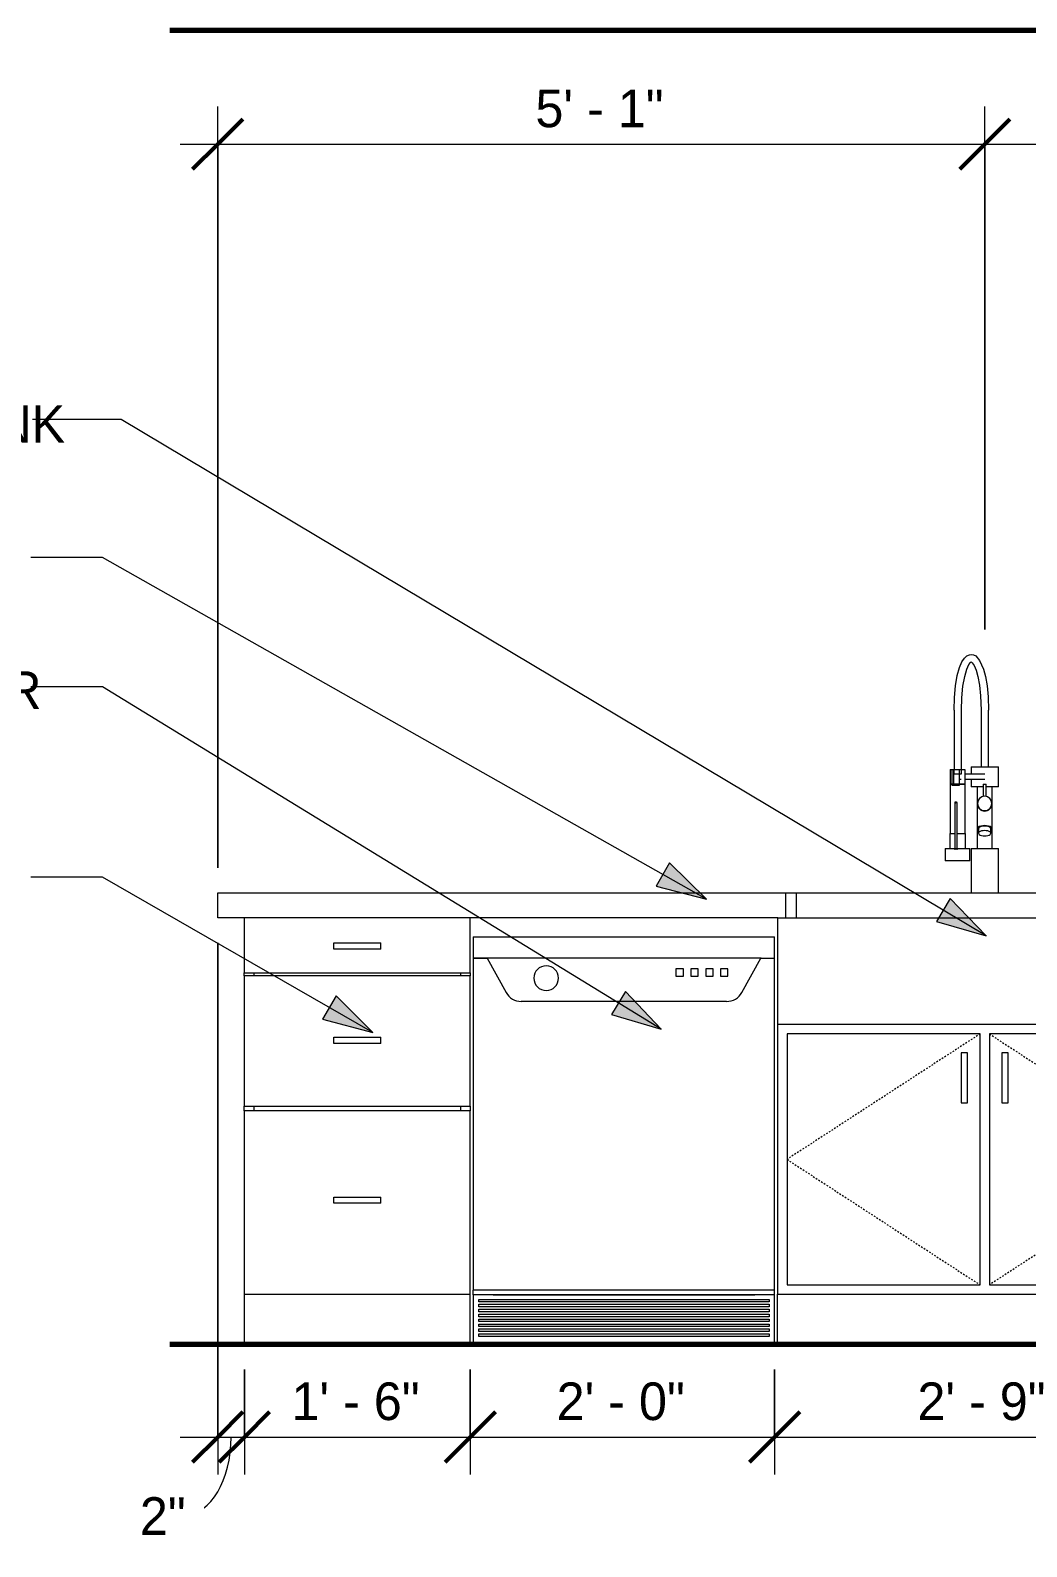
# Model space of a CAD drawing. Header units: inches. Extents: x -3927 to -2736, y 120 to 11438.
# Drawn here: x -3115.1 to -3035.7, y 119.9 to 240.7 of the extents above; entities that cross this region are included whole.
import ezdxf

# ---------------------------------------------------------------- set-up
doc = ezdxf.new("R2010")
doc.units = ezdxf.units.IN
doc.header["$MEASUREMENT"] = 0
doc.linetypes.add('Dash', pattern=[0.25, 0.125, -0.125])
for name, color, linetype, lineweight in [('0-6', 130, 'Continuous', 5), ('A-ANNO-DIMS', 211, 'Continuous', 9), ('A-ANNO-DIMS-32', 211, 'Continuous', 9), ('A-ANNO-NOTE', 131, 'Continuous', 9), ('A-FLOR-2', 10, 'Continuous', 70), ('A-WALL-4', 113, 'Continuous', 9), ('G-ANNO-TEXT', 231, 'Continuous', 9), ('P-SANR-FIXT', 6, 'Continuous', 9), ('Q-CASE', 31, 'Continuous', 9), ('Q-CASE-HDLN', 31, 'Dash', 9), ('Q-SPCQ', 91, 'Continuous', 9)]:
    doc.layers.add(name, color=color, linetype=linetype, lineweight=lineweight)
doc.styles.add('Century Gothic', font='ufonts.com_century-gothic.ttf', dxfattribs={"height": 3})
doc.dimstyles.new('OD_1__HACK_2', dxfattribs={"dimscale": 12, "dimtxt": 3.132505, "dimasz": 0.333333, "dimexe": 0.25, "dimexo": 0.166667, "dimgap": 0.041667, "dimtad": 1, "dimdec": 0, "dimzin": 3, "dimdsep": 46, "dimlunit": 4, "dimtxsty": 'Century Gothic', "dimblk1": 'OBLIQUE', "dimblk2": 'OBLIQUE', "dimsah": 1, "dimcen": 0.09, "dimdle": 0.25, "dimazin": 0, "dimtfac": 1, "dimtdec": 4, "dimtix": 1, "dimtmove": 0, "dimatfit": 3, "dimfxl": 1, "dimtvp": 1, "dimtfill": 1, "dimfrac": 2, "dimtolj": 1, "dimtzin": 0, "dimarcsym": 2})
doc.dimstyles.new('OD_1__HACK_2_1', dxfattribs={"dimscale": 12, "dimtxt": 3.132505, "dimasz": 0.333333, "dimexe": 0.25, "dimexo": 0.166667, "dimgap": 0.041667, "dimtad": 1, "dimdec": 0, "dimzin": 3, "dimdsep": 46, "dimlunit": 4, "dimtxsty": 'Century Gothic', "dimblk1": 'OBLIQUE', "dimblk2": 'OBLIQUE', "dimsah": 1, "dimcen": 0.09, "dimdle": 0.25, "dimazin": 0, "dimtfac": 1, "dimtdec": 4, "dimtix": 1, "dimtmove": 1, "dimatfit": 3, "dimfxl": 1, "dimtvp": 1, "dimtfill": 1, "dimfrac": 2, "dimtolj": 1, "dimtzin": 0, "dimarcsym": 2})

# ---------------------------------------------------------------- blocks, each defined once
blk = doc.blocks.new('CTR - 1st Phase - Shell_rvt-3-2ND _ 3RD FLOOR - 1BD D - ADA TYPE B - KITCHEN SIDE WING')
at = {"layer": 'A-FLOR-2'}
for p, q in [((11245.18, 240.75), (11363.42, 240.75)), ((11363.42, 136), (11245.18, 136))]:
    blk.add_line(p, q, dxfattribs=at)
blk = doc.blocks.new('Dishwasher_15404 - 34_ counter-547918-2ND _ 3RD FLOOR - 1BD D - ADA TYPE B - KITCHEN SIDE WING')
at = {"layer": 'Q-SPCQ'}
for p, q in [((11269.36, 168.5), (11269.36, 166.79)), ((11269.36, 168.5), (11269.56, 168.5)), ((11269.56, 168.5), (11292.29, 168.5)), ((11292.29, 168.5), (11293.36, 168.5)), ((11293.36, 166.79), (11293.36, 168.5)), ((11269.56, 166.79), (11269.36, 166.79)), ((11269.36, 166.79), (11269.36, 140.33)), ((11269.36, 166.79), (11269.56, 166.79)), ((11270.46, 166.79), (11269.56, 166.79)), ((11269.56, 166.79), (11270.46, 166.79)), ((11292.27, 166.79), (11270.46, 166.79)), ((11270.46, 166.79), (11271.97, 164.06)), ((11286.1, 165.94), (11285.51, 165.94)), ((11285.51, 165.94), (11285.51, 165.35)), ((11286.1, 165.35), (11286.1, 165.94)), ((11287.29, 165.94), (11286.7, 165.94)), ((11286.7, 165.94), (11286.7, 165.35)), ((11287.29, 165.35), (11287.29, 165.94)), ((11288.47, 165.94), (11287.88, 165.94)), ((11287.88, 165.94), (11287.88, 165.35)), ((11288.47, 165.35), (11288.47, 165.94)), ((11289.65, 165.94), (11289.06, 165.94)), ((11289.06, 165.94), (11289.06, 165.35)), ((11289.65, 165.35), (11289.65, 165.94)), ((11290.76, 164.06), (11292.27, 166.79)), ((11292.29, 166.79), (11292.27, 166.79)), ((11292.27, 166.79), (11293.17, 166.79)), ((11293.17, 166.79), (11293.36, 166.79)), ((11293.36, 140.33), (11293.36, 166.79)), ((11285.51, 165.35), (11286.1, 165.35)), ((11286.7, 165.35), (11287.29, 165.35)), ((11287.88, 165.35), (11288.47, 165.35)), ((11289.06, 165.35), (11289.65, 165.35)), ((11273.18, 163.35), (11289.55, 163.35)), ((11269.56, 140.33), (11269.36, 140.33)), ((11269.36, 139.94), (11269.36, 140.33)), ((11293.17, 140.33), (11269.56, 140.33)), ((11293.36, 140.33), (11293.17, 140.33)), ((11293.36, 139.94), (11293.36, 140.33)), ((11293.36, 139.94), (11269.36, 139.94)), ((11269.36, 139.94), (11269.36, 136)), ((11269.79, 139.39), (11269.79, 139.59)), ((11269.79, 139.59), (11270.94, 139.59)), ((11270.94, 139.39), (11269.79, 139.39)), ((11269.79, 139), (11269.79, 139.2)), ((11269.79, 139.2), (11270.94, 139.2)), ((11270.94, 139.94), (11291.79, 139.94)), ((11270.94, 139.59), (11291.79, 139.59)), ((11291.79, 139.39), (11270.94, 139.39)), ((11270.94, 139.2), (11291.79, 139.2)), ((11291.79, 139.59), (11292.94, 139.59)), ((11292.94, 139.39), (11291.79, 139.39)), ((11291.79, 139.2), (11292.94, 139.2)), ((11292.94, 139.59), (11292.94, 139.39)), ((11292.94, 139.2), (11292.94, 139)), ((11293.36, 136), (11293.36, 139.94)), ((11270.94, 139), (11269.79, 139)), ((11269.79, 138.61), (11269.79, 138.8)), ((11269.79, 138.8), (11270.94, 138.8)), ((11270.94, 138.61), (11269.79, 138.61)), ((11269.79, 138.21), (11269.79, 138.41)), ((11269.79, 138.41), (11270.94, 138.41)), ((11270.94, 138.21), (11269.79, 138.21)), ((11269.79, 137.82), (11269.79, 138.02)), ((11269.79, 138.02), (11270.94, 138.02)), ((11270.94, 137.82), (11269.79, 137.82)), ((11291.79, 139), (11270.94, 139)), ((11270.94, 138.8), (11291.79, 138.8)), ((11291.79, 138.61), (11270.94, 138.61)), ((11270.94, 138.41), (11291.79, 138.41)), ((11291.79, 138.21), (11270.94, 138.21)), ((11270.94, 138.02), (11291.79, 138.02)), ((11291.79, 137.82), (11270.94, 137.82)), ((11292.94, 139), (11291.79, 139)), ((11291.79, 138.8), (11292.94, 138.8)), ((11292.94, 138.61), (11291.79, 138.61)), ((11291.79, 138.41), (11292.94, 138.41)), ((11292.94, 138.21), (11291.79, 138.21)), ((11291.79, 138.02), (11292.94, 138.02)), ((11292.94, 137.82), (11291.79, 137.82)), ((11292.94, 138.8), (11292.94, 138.61)), ((11292.94, 138.41), (11292.94, 138.21)), ((11292.94, 138.02), (11292.94, 137.82)), ((11269.79, 137.43), (11269.79, 137.62)), ((11269.79, 137.62), (11270.94, 137.62)), ((11270.94, 137.43), (11269.79, 137.43)), ((11269.79, 137.03), (11269.79, 137.23)), ((11269.79, 137.23), (11270.94, 137.23)), ((11270.94, 137.03), (11269.79, 137.03)), ((11269.79, 136.64), (11269.79, 136.84)), ((11269.79, 136.84), (11270.94, 136.84)), ((11270.94, 136.64), (11269.79, 136.64)), ((11270.94, 137.62), (11291.79, 137.62)), ((11291.79, 137.43), (11270.94, 137.43)), ((11270.94, 137.23), (11291.79, 137.23)), ((11291.79, 137.03), (11270.94, 137.03)), ((11270.94, 136.84), (11291.79, 136.84)), ((11291.79, 136.64), (11270.94, 136.64)), ((11291.79, 137.62), (11292.94, 137.62)), ((11292.94, 137.43), (11291.79, 137.43)), ((11291.79, 137.23), (11292.94, 137.23)), ((11292.94, 137.03), (11291.79, 137.03)), ((11291.79, 136.84), (11292.94, 136.84)), ((11292.94, 136.64), (11291.79, 136.64)), ((11292.94, 137.62), (11292.94, 137.43)), ((11292.94, 137.23), (11292.94, 137.03)), ((11292.94, 136.84), (11292.94, 136.64))]:
    blk.add_line(p, q, dxfattribs=at)
for centre, radius, start, end in [((11275.17, 165.2), 0.984, 90, 270), ((11275.17, 165.2), 0.984, 270, 90), ((11273.18, 164.72), 1.38, 209, 270), ((11289.55, 164.72), 1.38, 270, 331)]:
    blk.add_arc(centre, radius, start, end, dxfattribs=at)
blk = doc.blocks.new('Vanity Cabinet-Double Door - 33_-2164608-2ND _ 3RD FLOOR - 1BD D - ADA TYPE B - KITCHEN SIDE WING')
at = {"layer": 'Q-CASE'}
for p, q in [((11293.61, 161.5), (11293.61, 140)), ((11309.74, 160.75), (11294.36, 160.75)), ((11294.36, 160.75), (11294.36, 140.75)), ((11309.74, 140.75), (11309.74, 160.75)), ((11325.86, 160.75), (11310.49, 160.75)), ((11310.49, 160.75), (11310.49, 140.75)), ((11325.86, 140.75), (11325.86, 160.75)), ((11308.24, 159.25), (11308.24, 155.25)), ((11308.74, 159.25), (11308.24, 159.25)), ((11308.74, 155.25), (11308.74, 159.25)), ((11311.49, 159.25), (11311.49, 155.25)), ((11311.99, 159.25), (11311.49, 159.25)), ((11311.99, 155.25), (11311.99, 159.25)), ((11308.24, 155.25), (11308.74, 155.25)), ((11311.49, 155.25), (11311.99, 155.25)), ((11294.36, 140.75), (11309.74, 140.75)), ((11310.49, 140.75), (11325.86, 140.75)), ((11293.61, 140), (11326.61, 140)), ((11293.61, 136), (11293.61, 140))]:
    blk.add_line(p, q, dxfattribs=at)
at = {"layer": 'Q-CASE-HDLN'}
for p, q in [((11309.74, 160.75), (11294.36, 150.75)), ((11310.49, 160.75), (11325.86, 150.75)), ((11294.36, 150.75), (11309.74, 140.75)), ((11325.86, 150.75), (11310.49, 140.75))]:
    blk.add_line(p, q, dxfattribs=at)
blk = doc.blocks.new('Base Cabinet 3 Drawer 230 - Base Cabinet 3 Drawer 230 18_-2554959-2ND _ 3RD FLOOR - 1BD D - ADA TYPE B - KITCHEN SIDE WING')
at = {"layer": 'Q-CASE'}
for p, q in [((11269.11, 170), (11251.11, 170)), ((11251.11, 170), (11251.11, 165.62)), ((11269.11, 165.62), (11269.11, 170)), ((11258.24, 168), (11261.99, 168)), ((11258.24, 167.5), (11258.24, 168)), ((11261.99, 167.5), (11258.24, 167.5)), ((11261.99, 167.5), (11261.99, 168)), ((11251.11, 165.62), (11269.11, 165.62)), ((11251.11, 165.37), (11251.11, 165.62)), ((11251.86, 165.62), (11251.86, 165.37)), ((11268.36, 165.37), (11268.36, 165.62)), ((11269.11, 165.62), (11269.11, 165.37)), ((11269.11, 165.37), (11251.11, 165.37)), ((11251.11, 165.37), (11251.11, 155)), ((11269.11, 155), (11269.11, 165.37)), ((11258.24, 160.5), (11261.99, 160.5)), ((11258.24, 160), (11258.24, 160.5)), ((11261.99, 160), (11258.24, 160)), ((11261.99, 160), (11261.99, 160.5)), ((11251.11, 155), (11269.11, 155)), ((11251.11, 154.62), (11251.11, 155)), ((11251.86, 155), (11251.86, 154.62)), ((11268.36, 154.62), (11268.36, 155)), ((11269.11, 155), (11269.11, 154.62)), ((11269.11, 154.62), (11251.11, 154.62)), ((11251.11, 154.62), (11251.11, 140)), ((11269.11, 140), (11269.11, 154.62)), ((11258.24, 147.75), (11261.99, 147.75)), ((11258.24, 147.25), (11258.24, 147.75)), ((11261.99, 147.25), (11261.99, 147.75)), ((11261.99, 147.25), (11258.24, 147.25)), ((11251.11, 140), (11269.11, 140)), ((11251.11, 140), (11251.11, 136)), ((11269.11, 136), (11269.11, 140))]:
    blk.add_line(p, q, dxfattribs=at)
blk = doc.blocks.new('kitchen_faucet_14143 - kitchen_faucet_14143-2965259-2ND _ 3RD FLOOR - 1BD D - ADA TYPE B - KITCHEN SIDE WING')
at = {"layer": 'P-SANR-FIXT'}
for p, q in [((11307.67, 186.57), (11307.67, 181.84)), ((11308.26, 181.45), (11308.26, 186.57)), ((11309.83, 186.57), (11309.83, 182.04)), ((11310.42, 182.04), (11310.42, 186.57)), ((11307.36, 181.84), (11307.36, 180.66)), ((11307.36, 181.84), (11307.52, 181.84)), ((11307.52, 181.84), (11307.65, 181.84)), ((11307.52, 180.66), (11307.52, 181.84)), ((11307.65, 180.66), (11307.65, 181.84)), ((11307.67, 181.45), (11307.67, 181.84)), ((11307.67, 181.84), (11307.96, 181.84)), ((11308.07, 181.45), (11307.67, 181.45)), ((11307.96, 181.84), (11308.07, 181.84)), ((11308.07, 181.84), (11308.54, 181.84)), ((11308.07, 181.84), (11308.07, 180.66)), ((11308.25, 181.45), (11308.07, 181.45)), ((11310.11, 181.45), (11308.54, 181.45)), ((11308.55, 180.66), (11308.55, 181.84)), ((11309.03, 182.04), (11309.03, 181.45)), ((11309.03, 182.04), (11310.11, 182.04)), ((11310.11, 182.04), (11311.2, 182.04)), ((11311.2, 180.46), (11311.2, 182.04)), ((11307.36, 180.66), (11307.36, 176.72)), ((11307.36, 180.66), (11307.52, 180.66)), ((11307.52, 180.66), (11307.36, 180.66)), ((11307.52, 180.66), (11307.65, 180.66)), ((11307.52, 180.55), (11307.52, 180.66)), ((11307.65, 180.66), (11307.52, 180.66)), ((11307.95, 180.55), (11307.52, 180.55)), ((11307.65, 180.66), (11308.07, 180.66)), ((11307.65, 180.55), (11307.65, 180.66)), ((11308.07, 180.66), (11307.65, 180.66)), ((11308.07, 180.55), (11307.95, 180.55)), ((11308.07, 181.06), (11308.25, 181.06)), ((11308.07, 180.66), (11308.54, 180.66)), ((11308.07, 180.66), (11308.07, 180.55)), ((11308.54, 180.66), (11308.07, 180.66)), ((11308.54, 181.06), (11310.11, 181.06)), ((11308.55, 176.72), (11308.55, 180.66)), ((11309.03, 181.06), (11309.03, 180.46)), ((11310, 180.46), (11309.03, 180.46)), ((11309.52, 180.46), (11309.52, 179.25)), ((11310, 180.66), (11310, 179.67)), ((11310, 180.66), (11310.11, 180.66)), ((11310.11, 180.66), (11310.23, 180.66)), ((11310.23, 179.67), (11310.23, 180.66)), ((11311.2, 180.46), (11310.23, 180.46)), ((11310.7, 179.25), (11310.7, 180.46)), ((11307.72, 179.2), (11307.72, 175.42)), ((11307.91, 175.42), (11307.91, 179.2)), ((11309.52, 179.25), (11309.52, 177.11)), ((11310.7, 177.11), (11310.7, 179.25)), ((11307.33, 176.72), (11307.33, 175.54)), ((11307.33, 176.72), (11307.72, 176.72)), ((11307.91, 176.72), (11307.95, 176.72)), ((11307.95, 176.72), (11308.58, 176.72)), ((11308.58, 175.54), (11308.58, 176.72)), ((11309.52, 177.11), (11309.52, 175.54)), ((11309.62, 177.11), (11309.62, 176.75)), ((11310.61, 176.75), (11310.61, 177.11)), ((11310.7, 175.54), (11310.7, 177.11)), ((11306.97, 175.54), (11306.97, 174.56)), ((11306.97, 175.54), (11307.95, 175.54)), ((11307.95, 175.54), (11308.94, 175.54)), ((11308.94, 174.56), (11308.94, 175.54)), ((11309.03, 175.54), (11309.03, 172)), ((11309.03, 175.54), (11310.11, 175.54)), ((11310.11, 175.54), (11311.2, 175.54)), ((11311.2, 172), (11311.2, 175.54)), ((11307.95, 174.56), (11306.97, 174.56)), ((11308.94, 174.56), (11307.95, 174.56))]:
    blk.add_line(p, q, dxfattribs=at)
at = {"layer": 'P-SANR-FIXT', "flags": 128}
for points in [[(11307.67, 186.57), (11307.7, 187.57), (11307.79, 188.51), (11307.93, 189.32), (11308.11, 189.95), (11308.3, 190.41), (11308.5, 190.71), (11308.7, 190.89), (11308.9, 190.98), (11309.08, 191), (11309.23, 190.97)], [(11308.26, 186.57), (11308.29, 187.55), (11308.38, 188.47), (11308.52, 189.25), (11308.69, 189.82), (11308.86, 190.19), (11308.99, 190.37), (11309.04, 190.41)], [(11309.04, 190.41), (11309.12, 190.34), (11309.26, 190.12), (11309.42, 189.76), (11309.56, 189.24), (11309.69, 188.54), (11309.79, 187.69), (11309.83, 186.57)], [(11309.23, 190.97), (11309.4, 190.88), (11309.71, 190.53), (11310.02, 189.83), (11310.17, 189.24), (11310.3, 188.5), (11310.38, 187.61), (11310.42, 186.57)]]:
    blk.add_lwpolyline(points, dxfattribs=at)
at = {"layer": 'P-SANR-FIXT'}
for centre, radius, start, end in [((11310.11, 179.1), 0.591, 120, 180), ((11310.11, 179.1), 0.591, 180, 0), ((11310.11, 179.12), 0.571, 0, 180), ((11310.11, 179.12), 0.571, 180, 0), ((11310.11, 179.1), 0.591, 0, 60)]:
    blk.add_arc(centre, radius, start, end, dxfattribs=at)
for centre, major_axis, ratio, start_param, end_param in [((11307.81, 179.2), (0.0984, 0), 0.173648, 1.570796, 4.712389), ((11307.81, 179.2), (0.0984, 0), 0.173648, 4.712389, 7.853982), ((11310.11, 179.25), (0.591, 0), 0.422618, 2.688204, 3.141593), ((11310.11, 179.25), (0.591, 0), 0.422618, 0, 0.453389), ((11310.11, 177.11), (0.591, 0), 0.422618, 1.570796, 3.719048), ((11310.11, 176.75), (0.492, 0), 0.422618, 1.570796, 4.712389), ((11310.11, 177.11), (0.492, 0), 0.422618, 1.570796, 3.141593), ((11310.11, 177.11), (0.591, 0), 0.422618, 5.70573, 7.853982), ((11310.11, 177.11), (0.492, 0), 0.422618, 0, 1.570796), ((11310.11, 176.75), (0.492, 0), 0.422618, 4.712389, 7.853982)]:
    blk.add_ellipse(centre, major_axis=major_axis, ratio=ratio, start_param=start_param, end_param=end_param, dxfattribs=at)
blk = doc.blocks.new('Stainless Steel Farmhous Kitchen Sink - Stainless Steel Farmhous Kitchen Sink-2552578-2ND _ 3RD FLOOR - 1BD D - ADA TYPE B - KITCHEN SIDE WING')
at = {"layer": 'P-SANR-FIXT'}
for p, q in [((11293.61, 170), (11326.61, 170)), ((11293.61, 170), (11293.61, 161.5)), ((11326.61, 161.5), (11326.61, 170)), ((11326.61, 161.5), (11293.61, 161.5))]:
    blk.add_line(p, q, dxfattribs=at)
blk = doc.blocks.new('DIMBLOCK46-2ND _ 3RD FLOOR - 1BD D - ADA TYPE B - KITCHEN SIDE WING')
at = {"layer": 'A-ANNO-DIMS-32'}
for p, q in [((-3100.17, 168), (-3100.17, 125.62)), ((-3100.17, 128.62), (-3100.17, 168)), ((-3098.04, 134), (-3098.04, 125.62)), ((-3098.04, 128.62), (-3098.04, 134)), ((-3103.17, 128.62), (-3098.04, 128.62))]:
    blk.add_line(p, q, dxfattribs=at)
at = {"layer": 'A-ANNO-DIMS-32', "lineweight": 50}
for p, q in [((-3100.17, 128.62), (-3098.17, 130.62)), ((-3098.04, 128.62), (-3096.04, 130.62)), ((-3100.17, 128.62), (-3102.17, 126.62)), ((-3098.04, 128.62), (-3100.04, 126.62))]:
    blk.add_line(p, q, dxfattribs=at)
at = {"layer": 'A-ANNO-DIMS-32'}
blk.add_ellipse((-3102.74, 128.62), major_axis=(0, 6.19), ratio=0.587788, start_param=3.141593, end_param=4.712389, dxfattribs=at)
at = {"layer": 'A-ANNO-DIMS-32', "color": 0, "insert": (-3106.37, 123.82), "char_height": 3, "width": 4.3557, "attachment_point": 1, "line_spacing_factor": 0.984502, "style": 'Century Gothic', "bg_fill": 3, "box_fill_scale": 1.25, "bg_fill_color": 256, "bg_fill_true_color": 13158600, "bg_fill_transparency": 0}
blk.add_mtext('2"', dxfattribs=at)
blk = doc.blocks.new('_Oblique')
at = {"color": 0, "linetype": 'ByBlock', "lineweight": -2}
blk.add_line((-0.5, -0.5), (0.5, 0.5), dxfattribs=at)
blk = doc.blocks.new('DIMBLOCK47-2ND _ 3RD FLOOR - 1BD D - ADA TYPE B - KITCHEN SIDE WING')
at = {"layer": 'A-ANNO-DIMS-32'}
for p, q in [((-3098.04, 134), (-3098.04, 125.62)), ((-3098.04, 128.62), (-3098.04, 134)), ((-3080.04, 134), (-3080.04, 125.62)), ((-3080.04, 128.62), (-3080.04, 134)), ((-3098.04, 128.62), (-3080.04, 128.62))]:
    blk.add_line(p, q, dxfattribs=at)
at = {"layer": 'A-ANNO-DIMS-32', "lineweight": 50}
for p, q in [((-3098.04, 128.62), (-3096.04, 130.62)), ((-3080.04, 128.62), (-3078.04, 130.62)), ((-3098.04, 128.62), (-3100.04, 126.62)), ((-3080.04, 128.62), (-3082.04, 126.62))]:
    blk.add_line(p, q, dxfattribs=at)
at = {"layer": 'A-ANNO-DIMS-32', "color": 0, "insert": (-3094.29, 132.97), "char_height": 3, "width": 12.5897, "attachment_point": 1, "line_spacing_factor": 0.984502, "style": 'Century Gothic', "bg_fill": 3, "box_fill_scale": 1.25, "bg_fill_color": 256, "bg_fill_true_color": 13158600, "bg_fill_transparency": 0}
blk.add_mtext('1\' - 6"', dxfattribs=at)
blk = doc.blocks.new('DIMBLOCK48-2ND _ 3RD FLOOR - 1BD D - ADA TYPE B - KITCHEN SIDE WING')
at = {"layer": 'A-ANNO-DIMS-32'}
for p, q in [((-3080.04, 134), (-3080.04, 125.62)), ((-3080.04, 128.62), (-3080.04, 134)), ((-3055.79, 134), (-3055.79, 125.62)), ((-3055.79, 128.62), (-3055.79, 134)), ((-3080.04, 128.62), (-3055.79, 128.62))]:
    blk.add_line(p, q, dxfattribs=at)
at = {"layer": 'A-ANNO-DIMS-32', "lineweight": 50}
for p, q in [((-3080.04, 128.62), (-3078.04, 130.62)), ((-3055.79, 128.62), (-3053.79, 130.62)), ((-3080.04, 128.62), (-3082.04, 126.62)), ((-3055.79, 128.62), (-3057.79, 126.62))]:
    blk.add_line(p, q, dxfattribs=at)
at = {"layer": 'A-ANNO-DIMS-32', "color": 0, "insert": (-3073.16, 132.97), "char_height": 3, "width": 12.5897, "attachment_point": 1, "line_spacing_factor": 0.984502, "style": 'Century Gothic', "bg_fill": 3, "box_fill_scale": 1.25, "bg_fill_color": 256, "bg_fill_true_color": 13158600, "bg_fill_transparency": 0}
blk.add_mtext('2\' - 0"', dxfattribs=at)
blk = doc.blocks.new('DIMBLOCK49-2ND _ 3RD FLOOR - 1BD D - ADA TYPE B - KITCHEN SIDE WING')
at = {"layer": 'A-ANNO-DIMS-32'}
for p, q in [((-3055.79, 134), (-3055.79, 125.62)), ((-3055.79, 128.62), (-3055.79, 134)), ((-3022.54, 134), (-3022.54, 125.62)), ((-3022.54, 128.62), (-3022.54, 134)), ((-3055.79, 128.62), (-3022.54, 128.62))]:
    blk.add_line(p, q, dxfattribs=at)
at = {"layer": 'A-ANNO-DIMS-32', "lineweight": 50}
for p, q in [((-3055.79, 128.62), (-3053.79, 130.62)), ((-3022.54, 128.62), (-3020.54, 130.62)), ((-3055.79, 128.62), (-3057.79, 126.62)), ((-3022.54, 128.62), (-3024.54, 126.62))]:
    blk.add_line(p, q, dxfattribs=at)
at = {"layer": 'A-ANNO-DIMS-32', "color": 0, "insert": (-3044.41, 132.97), "char_height": 3, "width": 12.5897, "attachment_point": 1, "line_spacing_factor": 0.984502, "style": 'Century Gothic', "bg_fill": 3, "box_fill_scale": 1.25, "bg_fill_color": 256, "bg_fill_true_color": 13158600, "bg_fill_transparency": 0}
blk.add_mtext('2\' - 9"', dxfattribs=at)
blk = doc.blocks.new('DIMBLOCK57-2ND _ 3RD FLOOR - 1BD D - ADA TYPE B - KITCHEN SIDE WING')
at = {"layer": 'A-ANNO-DIMS-32'}
for p, q in [((-3100.17, 174), (-3100.17, 234.68)), ((-3039.04, 193), (-3039.04, 234.68)), ((-3103.17, 231.68), (-3039.04, 231.68)), ((-3100.17, 231.68), (-3100.17, 174)), ((-3039.04, 231.68), (-3039.04, 193))]:
    blk.add_line(p, q, dxfattribs=at)
at = {"layer": 'A-ANNO-DIMS-32', "lineweight": 50}
for p, q in [((-3100.17, 231.68), (-3098.17, 233.68)), ((-3039.04, 231.68), (-3037.04, 233.68)), ((-3100.17, 231.68), (-3102.17, 229.68)), ((-3039.04, 231.68), (-3041.04, 229.68))]:
    blk.add_line(p, q, dxfattribs=at)
at = {"layer": 'A-ANNO-DIMS-32', "color": 0, "insert": (-3074.85, 236.03), "char_height": 3, "width": 12.5897, "attachment_point": 1, "line_spacing_factor": 0.984502, "style": 'Century Gothic', "bg_fill": 3, "box_fill_scale": 1.25, "bg_fill_color": 256, "bg_fill_true_color": 13158600, "bg_fill_transparency": 0}
blk.add_mtext('5\' - 1"', dxfattribs=at)
blk = doc.blocks.new('DIMBLOCK58-2ND _ 3RD FLOOR - 1BD D - ADA TYPE B - KITCHEN SIDE WING')
at = {"layer": 'A-ANNO-DIMS-32'}
for p, q in [((-3039.04, 193), (-3039.04, 234.68)), ((-2999.92, 228), (-2999.92, 234.68)), ((-3039.04, 231.68), (-2999.92, 231.68)), ((-3039.04, 231.68), (-3039.04, 193)), ((-2999.92, 231.68), (-2999.92, 228))]:
    blk.add_line(p, q, dxfattribs=at)
at = {"layer": 'A-ANNO-DIMS-32', "lineweight": 50}
for p, q in [((-3039.04, 231.68), (-3037.04, 233.68)), ((-2999.92, 231.68), (-2997.92, 233.68)), ((-3039.04, 231.68), (-3041.04, 229.68)), ((-2999.92, 231.68), (-3001.92, 229.68))]:
    blk.add_line(p, q, dxfattribs=at)
at = {"layer": 'A-ANNO-DIMS-32', "color": 0, "insert": (-3024.72, 236.03), "char_height": 3, "width": 12.5897, "attachment_point": 1, "line_spacing_factor": 0.984502, "style": 'Century Gothic', "bg_fill": 3, "box_fill_scale": 1.25, "bg_fill_color": 256, "bg_fill_true_color": 13158600, "bg_fill_transparency": 0}
blk.add_mtext('3\' - 3"', dxfattribs=at)

msp = doc.modelspace()

# ---------------------------------------------------------------- hatches: boundary and pattern name
at = {"layer": 'G-ANNO-TEXT'}
for points in [[(-3087.8, 160.87), (-3090.74, 163.79), (-3091.81, 161.93)], [(-3064.83, 161.13), (-3067.68, 164.13), (-3068.8, 162.3)]]:
    msp.add_hatch(color=256, dxfattribs=at).paths.add_polyline_path(points, flags=0)

# ---------------------------------------------------------------- linework, layer by layer
at = {"layer": 'A-ANNO-NOTE'}
for p, q in [((-3107.87, 209.74), (-3114.92, 209.74)), ((-3042.9, 169.7), (-3038.92, 168.57))]:
    msp.add_line(p, q, dxfattribs=at)
at = {"layer": 'A-WALL-4'}
for p, q in [((-3100.17, 172), (-3054.9, 172)), ((-3100.17, 170), (-3100.17, 172)), ((-3055.54, 170), (-3100.17, 170))]:
    msp.add_line(p, q, dxfattribs=at)
at = {"layer": 'G-ANNO-TEXT'}
for p, q in [((-3109.36, 198.74), (-3115.07, 198.74)), ((-3109.36, 188.41), (-3115.07, 188.41)), ((-3109.36, 173.24), (-3115.07, 173.24)), ((-3090.74, 163.79), (-3091.81, 161.93)), ((-3087.8, 160.87), (-3090.74, 163.79)), ((-3067.68, 164.13), (-3068.8, 162.3)), ((-3064.83, 161.13), (-3067.68, 164.13)), ((-3068.8, 162.3), (-3064.83, 161.13)), ((-3091.81, 161.93), (-3087.8, 160.87))]:
    msp.add_line(p, q, dxfattribs=at)
at = {"layer": 'Q-SPCQ'}
for p, q in [((-3054.9, 172), (-3054.04, 172)), ((-3054.9, 170), (-3054.9, 172)), ((-3054.04, 170), (-3054.04, 172)), ((-3054.04, 172), (-3053.54, 172)), ((-3053.54, 172), (-3024.54, 172))]:
    msp.add_line(p, q, dxfattribs=at)

# ---------------------------------------------------------------- block references
at = {"layer": '0-6'}
msp.add_blockref('CTR - 1st Phase - Shell_rvt-3-2ND _ 3RD FLOOR - 1BD D - ADA TYPE B - KITCHEN SIDE WING', (-14349.16, 0), dxfattribs=at)
at = {"layer": 'P-SANR-FIXT'}
for name in ['kitchen_faucet_14143 - kitchen_faucet_14143-2965259-2ND _ 3RD FLOOR - 1BD D - ADA TYPE B - KITCHEN SIDE WING', 'Stainless Steel Farmhous Kitchen Sink - Stainless Steel Farmhous Kitchen Sink-2552578-2ND _ 3RD FLOOR - 1BD D - ADA TYPE B - KITCHEN SIDE WING']:
    msp.add_blockref(name, (-14349.16, 0), dxfattribs=at)
at = {"layer": 'Q-CASE'}
for name in ['Base Cabinet 3 Drawer 230 - Base Cabinet 3 Drawer 230 18_-2554959-2ND _ 3RD FLOOR - 1BD D - ADA TYPE B - KITCHEN SIDE WING', 'Vanity Cabinet-Double Door - 33_-2164608-2ND _ 3RD FLOOR - 1BD D - ADA TYPE B - KITCHEN SIDE WING']:
    msp.add_blockref(name, (-14349.16, 0), dxfattribs=at)
at = {"layer": 'Q-SPCQ'}
msp.add_blockref('Dishwasher_15404 - 34_ counter-547918-2ND _ 3RD FLOOR - 1BD D - ADA TYPE B - KITCHEN SIDE WING', (-14349.16, 0), dxfattribs=at)

# ---------------------------------------------------------------- texts
at = {"layer": 'A-ANNO-NOTE', "insert": (-3162.25, 210.87), "char_height": 3, "width": 57.368, "attachment_point": 1, "style": 'Century Gothic'}
msp.add_mtext('STEEL FARMHOUSE SINK', dxfattribs=at)
at = {"layer": 'G-ANNO-TEXT', "insert": (-3141.4, 189.66), "char_height": 3, "width": 31.916, "attachment_point": 1, "style": 'Century Gothic'}
msp.add_mtext('DISHWASHER', dxfattribs=at)

# ---------------------------------------------------------------- next in the draw order: dimensions: what is measured, and where the dimension line sits
at = {"layer": 'A-ANNO-DIMS'}
dim = msp.add_linear_dim(base=(-3039.04, 231.68), p1=(-3100.17, 172), p2=(-3039.04, 191), dimstyle='OD_1__HACK_2', override={"dimpost": '<>', "dimfxl": 64.008716}, dxfattribs=at)
dim.commit()
dim.dimension.update_dxf_attribs({"geometry": 'DIMBLOCK57-2ND _ 3RD FLOOR - 1BD D - ADA TYPE B - KITCHEN SIDE WING', "text_midpoint": (-3069.6, 233.72)})
dim = msp.add_linear_dim(base=(-3098.04, 128.62), p1=(-3100.17, 170), p2=(-3098.04, 136), dimstyle='OD_1__HACK_2_1', override={"dimpost": '<>', "dimfxl": 34.066342}, dxfattribs=at)
dim.commit()
dim.dimension.update_dxf_attribs({"geometry": 'DIMBLOCK46-2ND _ 3RD FLOOR - 1BD D - ADA TYPE B - KITCHEN SIDE WING', "text_midpoint": (-3104.19, 121.82), "dimtype": 160})

# ---------------------------------------------------------------- next in the draw order: hatches: boundary and pattern name
at = {"layer": 'A-ANNO-NOTE'}
msp.add_hatch(color=256, dxfattribs=at).paths.add_polyline_path([(-3038.92, 168.57), (-3041.8, 171.54), (-3042.9, 169.7)], flags=0)
at = {"layer": 'G-ANNO-TEXT'}
msp.add_hatch(color=256, dxfattribs=at).paths.add_polyline_path([(-3061.21, 171.49), (-3064.16, 174.39), (-3065.22, 172.52)], flags=0)

# ---------------------------------------------------------------- next in the draw order: linework, layer by layer
at = {"layer": 'A-ANNO-NOTE'}
for p, q in [((-3041.8, 171.54), (-3042.9, 169.7)), ((-3038.92, 168.57), (-3041.8, 171.54))]:
    msp.add_line(p, q, dxfattribs=at)
at = {"layer": 'G-ANNO-TEXT'}
for p, q in [((-3061.21, 171.49), (-3109.36, 198.74)), ((-3064.83, 161.13), (-3109.36, 188.41)), ((-3064.16, 174.39), (-3065.22, 172.52)), ((-3061.21, 171.49), (-3064.16, 174.39)), ((-3087.8, 160.87), (-3109.36, 173.24)), ((-3065.22, 172.52), (-3061.21, 171.49))]:
    msp.add_line(p, q, dxfattribs=at)

# ---------------------------------------------------------------- next in the draw order: dimensions: what is measured, and where the dimension line sits
at = {"layer": 'A-ANNO-DIMS'}
for base, p1, p2, override, picture, middle in [((-2999.92, 231.68), (-3039.04, 191), (-2999.92, 226), {"dimpost": '<>', "dimfxl": 52.498017}, 'DIMBLOCK58-2ND _ 3RD FLOOR - 1BD D - ADA TYPE B - KITCHEN SIDE WING', (-3019.48, 233.76)), ((-3080.04, 128.62), (-3098.04, 136), (-3080.04, 136), {"dimpost": '<>', "dimfxl": 18}, 'DIMBLOCK47-2ND _ 3RD FLOOR - 1BD D - ADA TYPE B - KITCHEN SIDE WING', (-3089.04, 130.7))]:
    dim = msp.add_linear_dim(base=base, p1=p1, p2=p2, dimstyle='OD_1__HACK_2', override=override, dxfattribs=at)
    dim.commit()
    dim.dimension.update_dxf_attribs({"geometry": picture, "text_midpoint": middle})

# ---------------------------------------------------------------- next in the draw order: linework, layer by layer
at = {"layer": 'A-ANNO-NOTE'}
msp.add_line((-3038.92, 168.57), (-3107.87, 209.74), dxfattribs=at)

# ---------------------------------------------------------------- next in the draw order: dimensions: what is measured, and where the dimension line sits
at = {"layer": 'A-ANNO-DIMS'}
dim = msp.add_linear_dim(base=(-3055.79, 128.62), p1=(-3080.04, 136), p2=(-3055.79, 136), dimstyle='OD_1__HACK_2', override={"dimpost": '<>', "dimfxl": 24.25}, dxfattribs=at)
dim.commit()
dim.dimension.update_dxf_attribs({"geometry": 'DIMBLOCK48-2ND _ 3RD FLOOR - 1BD D - ADA TYPE B - KITCHEN SIDE WING', "text_midpoint": (-3067.92, 130.7)})

# ---------------------------------------------------------------- next in the draw order: dimensions: what is measured, and where the dimension line sits
dim = msp.add_linear_dim(base=(-3022.54, 128.62), p1=(-3055.79, 136), p2=(-3022.54, 136), dimstyle='OD_1__HACK_2', override={"dimpost": '<>', "dimfxl": 33.25}, dxfattribs=at)
dim.commit()
dim.dimension.update_dxf_attribs({"geometry": 'DIMBLOCK49-2ND _ 3RD FLOOR - 1BD D - ADA TYPE B - KITCHEN SIDE WING', "text_midpoint": (-3039.17, 130.7)})

doc.saveas('drawing.dxf')
